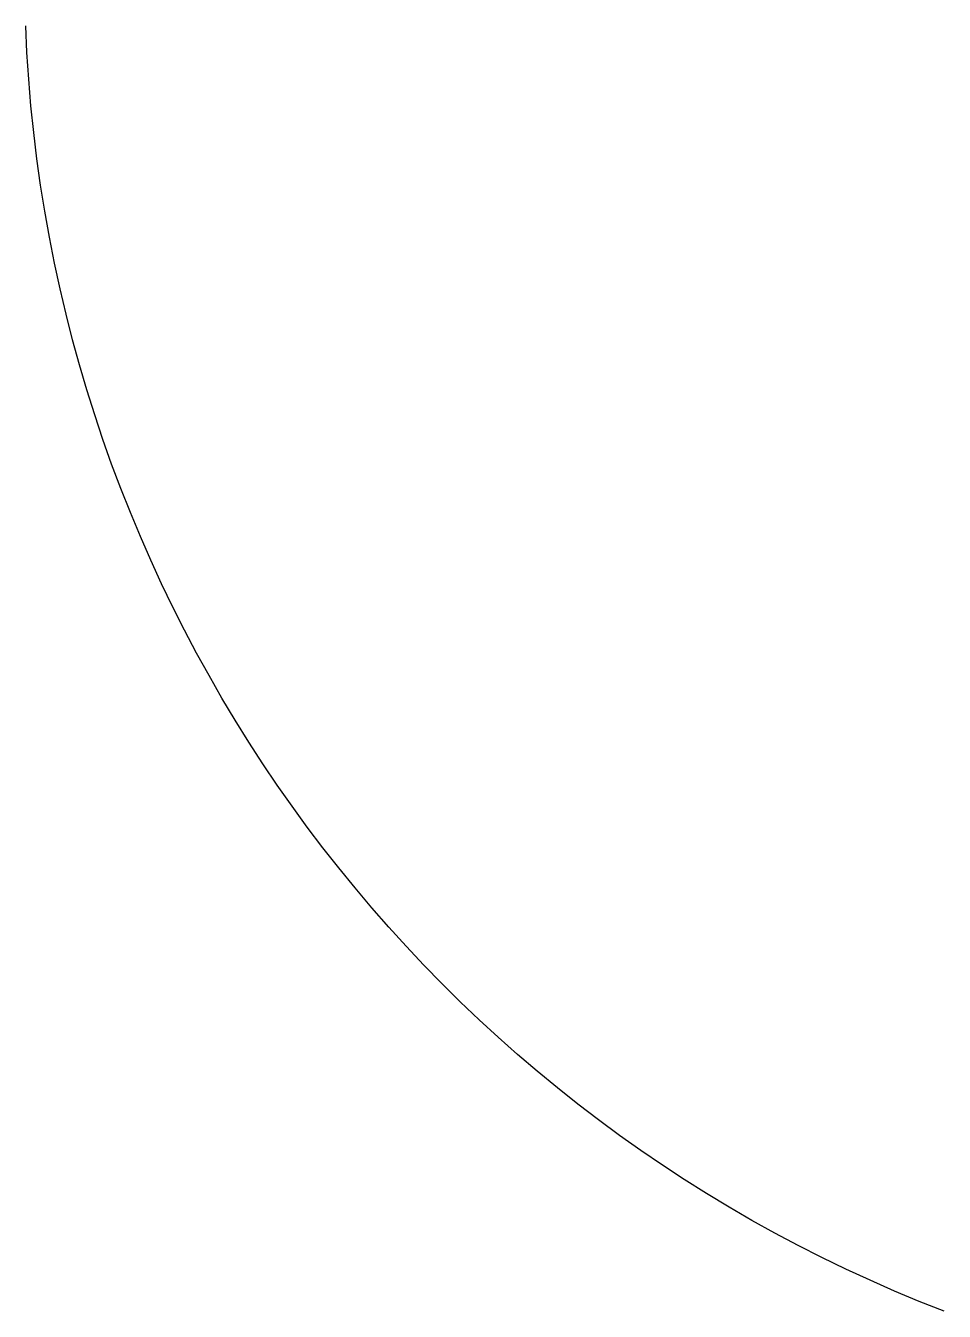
# Model space of a CAD drawing. Extents: x 0.5 to 3, y -1 to 2.5.
import ezdxf

# ---------------------------------------------------------------- set-up
doc = ezdxf.new("R2010")
doc.units = 0
doc.header["$MEASUREMENT"] = 0

msp = doc.modelspace()

# ---------------------------------------------------------------- linework, layer by layer
msp.add_lwpolyline([(3, -1, -0.3), (0.5, 2.5)], format="xyb")

doc.saveas('drawing.dxf')
